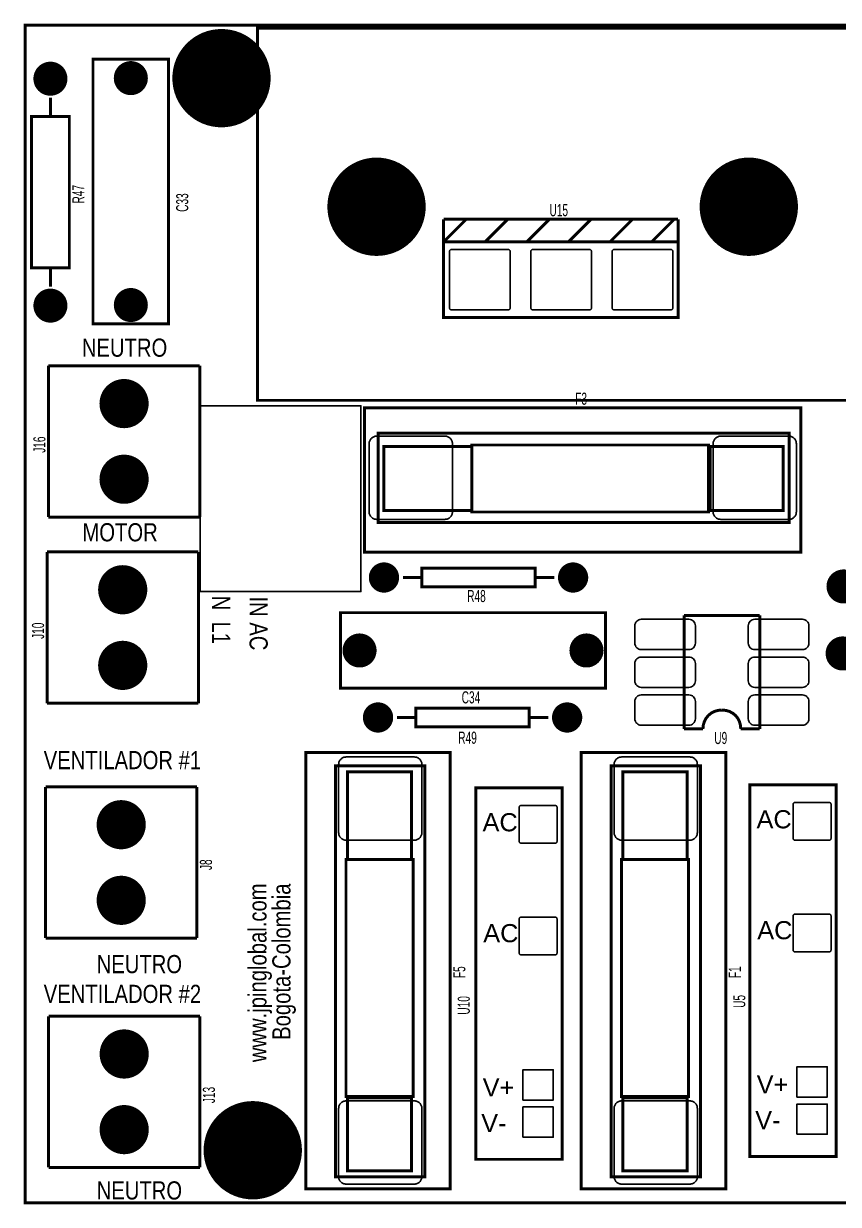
# Model space of a CAD drawing. Header units: inches. Extents: x -3.33 to 3.32, y -1.57 to 1.57.
# Drawn here: x -3.333 to -1.179, y -1.569 to 1.554 of the extents above; entities that cross this region are included whole.
import ezdxf

# ---------------------------------------------------------------- set-up
doc = ezdxf.new("R2010")
doc.units = ezdxf.units.IN
doc.layers.get('0').update_dxf_attribs({"linetype": 'CONTINUOUS'})

# ---------------------------------------------------------------- blocks, each defined once
blk = doc.blocks.new('EPAD')
at = {"const_width": 0.5}
blk.add_lwpolyline([(-0.25, 0, 1), (0.25, 0, 1)], format="xyb", close=True, dxfattribs=at)

msp = doc.modelspace()

# ---------------------------------------------------------------- linework, layer by layer
at = {"const_width": 0.007874}
for points in [[(-3.329429, -1.564587), (3.31624, -1.564587), (3.31624, 1.549587), (-3.329429, 1.549587), (-3.329429, -1.564587)], [(-3.329429, -1.564587), (3.31624, -1.564587), (3.31624, 1.549587), (-3.329429, 1.549587), (-3.329429, -1.564587)], [(-3.329429, -1.564587), (3.31624, -1.564587), (3.31624, 1.549587), (-3.329429, 1.549587), (-3.329429, -1.564587)], [(-2.715256, 0.557461), (-1.101083, 0.557461), (-1.101083, 1.541713), (-2.715256, 1.541713), (-2.715256, 0.557461)], [(-2.715256, 0.557461), (-1.101083, 0.557461), (-1.101083, 1.541713), (-2.715256, 1.541713), (-2.715256, 0.557461)], [(-2.715256, 0.557461), (-1.101083, 0.557461), (-1.101083, 1.541713), (-2.715256, 1.541713), (-2.715256, 0.557461)], [(-3.149902, 0.759429), (-2.949902, 0.759429), (-2.949902, 1.459429), (-3.149902, 1.459429), (-3.149902, 0.759429)], [(-3.149902, 0.759429), (-2.949902, 0.759429), (-2.949902, 1.459429), (-3.149902, 1.459429), (-3.149902, 0.759429)], [(-3.149902, 0.759429), (-2.949902, 0.759429), (-2.949902, 1.459429), (-3.149902, 1.459429), (-3.149902, 0.759429)], [(-3.2625, 1.357854), (-3.2625, 1.307854)], [(-3.2625, 1.357854), (-3.2625, 1.307854)], [(-3.2625, 1.357854), (-3.2625, 1.307854)], [(-3.3125, 0.907854), (-3.2125, 0.907854), (-3.2125, 1.307854), (-3.3125, 1.307854), (-3.3125, 0.907854)], [(-3.3125, 0.907854), (-3.2125, 0.907854), (-3.2125, 1.307854), (-3.3125, 1.307854), (-3.3125, 0.907854)], [(-3.3125, 0.907854), (-3.2125, 0.907854), (-3.2125, 1.307854), (-3.3125, 1.307854), (-3.3125, 0.907854)], [(-2.223106, 1.036358), (-1.603106, 1.036358)], [(-2.223106, 0.976358), (-2.163106, 1.036358)], [(-2.223106, 0.976358), (-2.223106, 1.036358)], [(-2.223106, 1.036358), (-1.603106, 1.036358)], [(-2.223106, 0.976358), (-2.163106, 1.036358)], [(-2.223106, 0.976358), (-2.223106, 1.036358)], [(-2.223106, 1.036358), (-1.603106, 1.036358)], [(-2.223106, 0.976358), (-2.163106, 1.036358)], [(-2.223106, 0.976358), (-2.223106, 1.036358)], [(-2.113106, 0.976358), (-2.053106, 1.036358)], [(-2.113106, 0.976358), (-2.053106, 1.036358)], [(-2.113106, 0.976358), (-2.053106, 1.036358)], [(-2.003106, 0.976358), (-1.943106, 1.036358)], [(-2.003106, 0.976358), (-1.943106, 1.036358)], [(-2.003106, 0.976358), (-1.943106, 1.036358)], [(-1.893106, 0.976358), (-1.833106, 1.036358)], [(-1.893106, 0.976358), (-1.833106, 1.036358)], [(-1.893106, 0.976358), (-1.833106, 1.036358)], [(-1.783106, 0.976358), (-1.723106, 1.036358)], [(-1.783106, 0.976358), (-1.723106, 1.036358)], [(-1.783106, 0.976358), (-1.723106, 1.036358)], [(-1.673106, 0.976358), (-1.613106, 1.036358)], [(-1.673106, 0.976358), (-1.613106, 1.036358)], [(-1.673106, 0.976358), (-1.613106, 1.036358)], [(-1.673106, 0.976358), (-1.613106, 1.036358)], [(-1.673106, 0.976358), (-1.613106, 1.036358)], [(-1.673106, 0.976358), (-1.613106, 1.036358)], [(-1.603106, 0.976358), (-1.603106, 1.036358)], [(-1.603106, 0.976358), (-1.603106, 1.036358)], [(-1.603106, 0.976358), (-1.603106, 1.036358)], [(-2.223106, 0.976358), (-1.603106, 0.976358), (-1.603106, 0.776358), (-2.223106, 0.776358), (-2.223106, 0.976358)], [(-2.223106, 0.976358), (-1.603106, 0.976358), (-1.603106, 0.776358), (-2.223106, 0.776358), (-2.223106, 0.976358)], [(-2.223106, 0.976358), (-1.603106, 0.976358), (-1.603106, 0.776358), (-2.223106, 0.776358), (-2.223106, 0.976358)], [(-3.2625, 0.907854), (-3.2625, 0.857854)], [(-3.2625, 0.907854), (-3.2625, 0.857854)], [(-3.2625, 0.907854), (-3.2625, 0.857854)], [(-3.267776, 0.648799), (-2.867776, 0.648799)], [(-3.267776, 0.248799), (-3.267776, 0.648799)], [(-3.267776, 0.648799), (-2.867776, 0.648799)], [(-3.267776, 0.248799), (-3.267776, 0.648799)], [(-3.267776, 0.648799), (-2.867776, 0.648799)], [(-3.267776, 0.248799), (-3.267776, 0.648799)], [(-2.867776, 0.248799), (-2.867776, 0.648799)], [(-2.867776, 0.248799), (-2.867776, 0.648799)], [(-2.867776, 0.248799), (-2.867776, 0.648799)], [(-2.431791, 0.155886), (-1.278248, 0.155886), (-1.278248, 0.537776), (-2.431791, 0.537776), (-2.431791, 0.155886)], [(-2.431791, 0.155886), (-1.278248, 0.155886), (-1.278248, 0.537776), (-2.431791, 0.537776), (-2.431791, 0.155886)], [(-2.431791, 0.155886), (-1.278248, 0.155886), (-1.278248, 0.537776), (-2.431791, 0.537776), (-2.431791, 0.155886)], [(-2.396358, 0.234626), (-1.309744, 0.234626), (-1.309744, 0.470846), (-2.396358, 0.470846), (-2.396358, 0.234626)], [(-2.396358, 0.234626), (-1.309744, 0.234626), (-1.309744, 0.470846), (-2.396358, 0.470846), (-2.396358, 0.234626)], [(-2.396358, 0.234626), (-1.309744, 0.234626), (-1.309744, 0.470846), (-2.396358, 0.470846), (-2.396358, 0.234626)], [(-2.38061, 0.266122), (-2.148327, 0.266122), (-2.148327, 0.435413), (-2.38061, 0.435413), (-2.38061, 0.266122)], [(-2.38061, 0.266122), (-2.148327, 0.266122), (-2.148327, 0.435413), (-2.38061, 0.435413), (-2.38061, 0.266122)], [(-2.38061, 0.266122), (-2.148327, 0.266122), (-2.148327, 0.435413), (-2.38061, 0.435413), (-2.38061, 0.266122)], [(-2.148327, 0.262185), (-1.522343, 0.262185), (-1.522343, 0.43935), (-2.148327, 0.43935), (-2.148327, 0.262185)], [(-2.148327, 0.262185), (-1.522343, 0.262185), (-1.522343, 0.43935), (-2.148327, 0.43935), (-2.148327, 0.262185)], [(-2.148327, 0.262185), (-1.522343, 0.262185), (-1.522343, 0.43935), (-2.148327, 0.43935), (-2.148327, 0.262185)], [(-1.518406, 0.266122), (-1.325492, 0.266122), (-1.325492, 0.435413), (-1.518406, 0.435413), (-1.518406, 0.266122)], [(-1.518406, 0.266122), (-1.325492, 0.266122), (-1.325492, 0.435413), (-1.518406, 0.435413), (-1.518406, 0.266122)], [(-1.518406, 0.266122), (-1.325492, 0.266122), (-1.325492, 0.435413), (-1.518406, 0.435413), (-1.518406, 0.266122)], [(-3.267776, 0.248799), (-2.867776, 0.248799)], [(-3.267776, 0.248799), (-2.867776, 0.248799)], [(-3.267776, 0.248799), (-2.867776, 0.248799)], [(-3.271398, 0.156673), (-2.871398, 0.156673)], [(-3.271398, -0.243327), (-3.271398, 0.156673)], [(-3.271398, 0.156673), (-2.871398, 0.156673)], [(-3.271398, -0.243327), (-3.271398, 0.156673)], [(-3.271398, 0.156673), (-2.871398, 0.156673)], [(-3.271398, -0.243327), (-3.271398, 0.156673)], [(-2.871398, -0.243327), (-2.871398, 0.156673)], [(-2.871398, -0.243327), (-2.871398, 0.156673)], [(-2.871398, -0.243327), (-2.871398, 0.156673)], [(-2.28061, 0.063957), (-1.98061, 0.063957), (-1.98061, 0.113957), (-2.28061, 0.113957), (-2.28061, 0.063957)], [(-2.28061, 0.063957), (-1.98061, 0.063957), (-1.98061, 0.113957), (-2.28061, 0.113957), (-2.28061, 0.063957)], [(-2.28061, 0.063957), (-1.98061, 0.063957), (-1.98061, 0.113957), (-2.28061, 0.113957), (-2.28061, 0.063957)], [(-2.28061, 0.088957), (-2.33061, 0.088957)], [(-2.28061, 0.088957), (-2.33061, 0.088957)], [(-2.28061, 0.088957), (-2.33061, 0.088957)], [(-1.93061, 0.088957), (-1.98061, 0.088957)], [(-1.93061, 0.088957), (-1.98061, 0.088957)], [(-1.93061, 0.088957), (-1.98061, 0.088957)], [(-2.495177, -0.203957), (-1.795177, -0.203957), (-1.795177, -0.003957), (-2.495177, -0.003957), (-2.495177, -0.203957)], [(-2.495177, -0.203957), (-1.795177, -0.203957), (-1.795177, -0.003957), (-2.495177, -0.003957), (-2.495177, -0.203957)], [(-2.495177, -0.203957), (-1.795177, -0.203957), (-1.795177, -0.003957), (-2.495177, -0.003957), (-2.495177, -0.203957)], [(-1.387303, -0.011437), (-1.587303, -0.011437)], [(-1.587303, -0.311437), (-1.587303, -0.011437)], [(-1.387303, -0.011437), (-1.587303, -0.011437)], [(-1.587303, -0.311437), (-1.587303, -0.011437)], [(-1.387303, -0.011437), (-1.587303, -0.011437)], [(-1.587303, -0.311437), (-1.587303, -0.011437)], [(-1.387303, -0.311437), (-1.387303, -0.011437)], [(-1.387303, -0.311437), (-1.387303, -0.011437)], [(-1.387303, -0.311437), (-1.387303, -0.011437)], [(-3.271398, -0.243327), (-2.871398, -0.243327)], [(-3.271398, -0.243327), (-2.871398, -0.243327)], [(-3.271398, -0.243327), (-2.871398, -0.243327)], [(-2.346358, -0.281122), (-2.296358, -0.281122)], [(-2.346358, -0.281122), (-2.296358, -0.281122)], [(-2.346358, -0.281122), (-2.296358, -0.281122)], [(-2.296358, -0.306122), (-1.996358, -0.306122), (-1.996358, -0.256122), (-2.296358, -0.256122), (-2.296358, -0.306122)], [(-2.296358, -0.306122), (-1.996358, -0.306122), (-1.996358, -0.256122), (-2.296358, -0.256122), (-2.296358, -0.306122)], [(-2.296358, -0.306122), (-1.996358, -0.306122), (-1.996358, -0.256122), (-2.296358, -0.256122), (-2.296358, -0.306122)], [(-1.996358, -0.281122), (-1.946358, -0.281122)], [(-1.996358, -0.281122), (-1.946358, -0.281122)], [(-1.996358, -0.281122), (-1.946358, -0.281122)], [(-1.487303, -0.261437), (-1.497491, -0.262396), (-1.506928, -0.265171), (-1.515428, -0.269611), (-1.522803, -0.275562), (-1.528866, -0.282872), (-1.533428, -0.29139), (-1.536303, -0.300962), (-1.537303, -0.311437)], [(-1.487303, -0.261437), (-1.497491, -0.262396), (-1.506928, -0.265171), (-1.515428, -0.269611), (-1.522803, -0.275562), (-1.528866, -0.282872), (-1.533428, -0.29139), (-1.536303, -0.300962), (-1.537303, -0.311437)], [(-1.487303, -0.261437), (-1.497491, -0.262396), (-1.506928, -0.265171), (-1.515428, -0.269611), (-1.522803, -0.275562), (-1.528866, -0.282872), (-1.533428, -0.29139), (-1.536303, -0.300962), (-1.537303, -0.311437)], [(-1.487303, -0.261437), (-1.476828, -0.262396), (-1.467256, -0.265171), (-1.458739, -0.269611), (-1.451428, -0.275562), (-1.445477, -0.282872), (-1.441037, -0.29139), (-1.438262, -0.300962), (-1.437303, -0.311437)], [(-1.487303, -0.261437), (-1.476828, -0.262396), (-1.467256, -0.265171), (-1.458739, -0.269611), (-1.451428, -0.275562), (-1.445477, -0.282872), (-1.441037, -0.29139), (-1.438262, -0.300962), (-1.437303, -0.311437)], [(-1.487303, -0.261437), (-1.476828, -0.262396), (-1.467256, -0.265171), (-1.458739, -0.269611), (-1.451428, -0.275562), (-1.445477, -0.282872), (-1.441037, -0.29139), (-1.438262, -0.300962), (-1.437303, -0.311437)], [(-1.537303, -0.311437), (-1.587303, -0.311437)], [(-1.537303, -0.311437), (-1.587303, -0.311437)], [(-1.537303, -0.311437), (-1.587303, -0.311437)], [(-1.387303, -0.311437), (-1.437303, -0.311437)], [(-1.387303, -0.311437), (-1.437303, -0.311437)], [(-1.387303, -0.311437), (-1.437303, -0.311437)], [(-2.587303, -1.527043), (-2.205413, -1.527043), (-2.205413, -0.3735), (-2.587303, -0.3735), (-2.587303, -1.527043)], [(-2.587303, -1.527043), (-2.205413, -1.527043), (-2.205413, -0.3735), (-2.587303, -0.3735), (-2.587303, -1.527043)], [(-2.587303, -1.527043), (-2.205413, -1.527043), (-2.205413, -0.3735), (-2.587303, -0.3735), (-2.587303, -1.527043)], [(-1.858957, -1.527043), (-1.477067, -1.527043), (-1.477067, -0.3735), (-1.858957, -0.3735), (-1.858957, -1.527043)], [(-1.858957, -1.527043), (-1.477067, -1.527043), (-1.477067, -0.3735), (-1.858957, -0.3735), (-1.858957, -1.527043)], [(-1.858957, -1.527043), (-1.477067, -1.527043), (-1.477067, -0.3735), (-1.858957, -0.3735), (-1.858957, -1.527043)], [(-2.508563, -1.495547), (-2.272343, -1.495547), (-2.272343, -0.408933), (-2.508563, -0.408933), (-2.508563, -1.495547)], [(-2.508563, -1.495547), (-2.272343, -1.495547), (-2.272343, -0.408933), (-2.508563, -0.408933), (-2.508563, -1.495547)], [(-2.508563, -1.495547), (-2.272343, -1.495547), (-2.272343, -0.408933), (-2.508563, -0.408933), (-2.508563, -1.495547)], [(-1.780217, -1.495547), (-1.543996, -1.495547), (-1.543996, -0.408933), (-1.780217, -0.408933), (-1.780217, -1.495547)], [(-1.780217, -1.495547), (-1.543996, -1.495547), (-1.543996, -0.408933), (-1.780217, -0.408933), (-1.780217, -1.495547)], [(-1.780217, -1.495547), (-1.543996, -1.495547), (-1.543996, -0.408933), (-1.780217, -0.408933), (-1.780217, -1.495547)], [(-2.477067, -0.656965), (-2.307776, -0.656965), (-2.307776, -0.424681), (-2.477067, -0.424681), (-2.477067, -0.656965)], [(-2.477067, -0.656965), (-2.307776, -0.656965), (-2.307776, -0.424681), (-2.477067, -0.424681), (-2.477067, -0.656965)], [(-2.477067, -0.656965), (-2.307776, -0.656965), (-2.307776, -0.424681), (-2.477067, -0.424681), (-2.477067, -0.656965)], [(-1.74872, -0.656965), (-1.579429, -0.656965), (-1.579429, -0.424681), (-1.74872, -0.424681), (-1.74872, -0.656965)], [(-1.74872, -0.656965), (-1.579429, -0.656965), (-1.579429, -0.424681), (-1.74872, -0.424681), (-1.74872, -0.656965)], [(-1.74872, -0.656965), (-1.579429, -0.656965), (-1.579429, -0.424681), (-1.74872, -0.424681), (-1.74872, -0.656965)], [(-2.875335, -0.464587), (-3.275335, -0.464587)], [(-3.275335, -0.464587), (-3.275335, -0.864587)], [(-2.875335, -0.464587), (-3.275335, -0.464587)], [(-3.275335, -0.464587), (-3.275335, -0.864587)], [(-2.875335, -0.464587), (-3.275335, -0.464587)], [(-3.275335, -0.464587), (-3.275335, -0.864587)], [(-2.875335, -0.464587), (-2.875335, -0.864587)], [(-2.875335, -0.464587), (-2.875335, -0.864587)], [(-2.875335, -0.464587), (-2.875335, -0.864587)], [(-2.13787, -1.449429), (-1.909524, -1.449429), (-1.909524, -0.466862), (-2.13787, -0.466862), (-2.13787, -1.449429)], [(-2.13787, -1.449429), (-1.909524, -1.449429), (-1.909524, -0.466862), (-2.13787, -0.466862), (-2.13787, -1.449429)], [(-2.13787, -1.449429), (-1.909524, -1.449429), (-1.909524, -0.466862), (-2.13787, -0.466862), (-2.13787, -1.449429)], [(-1.413461, -1.441555), (-1.185114, -1.441555), (-1.185114, -0.458988), (-1.413461, -0.458988), (-1.413461, -1.441555)], [(-1.413461, -1.441555), (-1.185114, -1.441555), (-1.185114, -0.458988), (-1.413461, -0.458988), (-1.413461, -1.441555)], [(-1.413461, -1.441555), (-1.185114, -1.441555), (-1.185114, -0.458988), (-1.413461, -0.458988), (-1.413461, -1.441555)], [(-2.481004, -1.282949), (-2.303839, -1.282949), (-2.303839, -0.656965), (-2.481004, -0.656965), (-2.481004, -1.282949)], [(-2.481004, -1.282949), (-2.303839, -1.282949), (-2.303839, -0.656965), (-2.481004, -0.656965), (-2.481004, -1.282949)], [(-2.481004, -1.282949), (-2.303839, -1.282949), (-2.303839, -0.656965), (-2.481004, -0.656965), (-2.481004, -1.282949)], [(-1.752657, -1.282949), (-1.575492, -1.282949), (-1.575492, -0.656965), (-1.752657, -0.656965), (-1.752657, -1.282949)], [(-1.752657, -1.282949), (-1.575492, -1.282949), (-1.575492, -0.656965), (-1.752657, -0.656965), (-1.752657, -1.282949)], [(-1.752657, -1.282949), (-1.575492, -1.282949), (-1.575492, -0.656965), (-1.752657, -0.656965), (-1.752657, -1.282949)], [(-2.875335, -0.864587), (-3.275335, -0.864587)], [(-2.875335, -0.864587), (-3.275335, -0.864587)], [(-2.875335, -0.864587), (-3.275335, -0.864587)], [(-2.867461, -1.070886), (-3.267461, -1.070886)], [(-3.267461, -1.070886), (-3.267461, -1.470886)], [(-2.867461, -1.070886), (-3.267461, -1.070886)], [(-3.267461, -1.070886), (-3.267461, -1.470886)], [(-2.867461, -1.070886), (-3.267461, -1.070886)], [(-3.267461, -1.070886), (-3.267461, -1.470886)], [(-2.867461, -1.070886), (-2.867461, -1.470886)], [(-2.867461, -1.070886), (-2.867461, -1.470886)], [(-2.867461, -1.070886), (-2.867461, -1.470886)], [(-2.477067, -1.479799), (-2.307776, -1.479799), (-2.307776, -1.286886), (-2.477067, -1.286886), (-2.477067, -1.479799)], [(-2.477067, -1.479799), (-2.307776, -1.479799), (-2.307776, -1.286886), (-2.477067, -1.286886), (-2.477067, -1.479799)], [(-2.477067, -1.479799), (-2.307776, -1.479799), (-2.307776, -1.286886), (-2.477067, -1.286886), (-2.477067, -1.479799)], [(-1.74872, -1.479799), (-1.579429, -1.479799), (-1.579429, -1.286886), (-1.74872, -1.286886), (-1.74872, -1.479799)], [(-1.74872, -1.479799), (-1.579429, -1.479799), (-1.579429, -1.286886), (-1.74872, -1.286886), (-1.74872, -1.479799)], [(-1.74872, -1.479799), (-1.579429, -1.479799), (-1.579429, -1.286886), (-1.74872, -1.286886), (-1.74872, -1.479799)], [(-2.867461, -1.470886), (-3.267461, -1.470886)], [(-2.867461, -1.470886), (-3.267461, -1.470886)], [(-2.867461, -1.470886), (-3.267461, -1.470886)]]:
    msp.add_lwpolyline(points, dxfattribs=at)
for points in [[(-2.202106, 0.956358), (-2.052106, 0.956358), (-2.051084, 0.956259), (-2.050139, 0.955972), (-2.049288, 0.955518), (-2.048552, 0.954913), (-2.047947, 0.954176), (-2.047492, 0.953326), (-2.047206, 0.952381), (-2.047106, 0.951358), (-2.047106, 0.801358), (-2.047206, 0.800336), (-2.047492, 0.799391), (-2.047947, 0.798541), (-2.048552, 0.797804), (-2.049288, 0.797199), (-2.050139, 0.796744), (-2.051084, 0.796458), (-2.052106, 0.796358), (-2.202106, 0.796358), (-2.203129, 0.796458), (-2.204074, 0.796744), (-2.204924, 0.797199), (-2.205661, 0.797804), (-2.206266, 0.798541), (-2.20672, 0.799391), (-2.207007, 0.800336), (-2.207106, 0.801358), (-2.207106, 0.951358), (-2.207007, 0.952381), (-2.20672, 0.953326), (-2.206266, 0.954176), (-2.205661, 0.954913), (-2.204924, 0.955518), (-2.204074, 0.955972), (-2.203129, 0.956259), (-2.202106, 0.956358)], [(-1.987106, 0.956358), (-1.837106, 0.956358), (-1.836084, 0.956259), (-1.835139, 0.955972), (-1.834288, 0.955518), (-1.833552, 0.954913), (-1.832947, 0.954176), (-1.832492, 0.953326), (-1.832206, 0.952381), (-1.832106, 0.951358), (-1.832106, 0.801358), (-1.832206, 0.800336), (-1.832492, 0.799391), (-1.832947, 0.798541), (-1.833552, 0.797804), (-1.834288, 0.797199), (-1.835139, 0.796744), (-1.836084, 0.796458), (-1.837106, 0.796358), (-1.987106, 0.796358), (-1.988129, 0.796458), (-1.989074, 0.796744), (-1.989924, 0.797199), (-1.990661, 0.797804), (-1.991266, 0.798541), (-1.99172, 0.799391), (-1.992007, 0.800336), (-1.992106, 0.801358), (-1.992106, 0.951358), (-1.992007, 0.952381), (-1.99172, 0.953326), (-1.991266, 0.954176), (-1.990661, 0.954913), (-1.989924, 0.955518), (-1.989074, 0.955972), (-1.988129, 0.956259), (-1.987106, 0.956358)], [(-1.772106, 0.956358), (-1.622106, 0.956358), (-1.621084, 0.956259), (-1.620139, 0.955972), (-1.619288, 0.955518), (-1.618552, 0.954913), (-1.617947, 0.954176), (-1.617492, 0.953326), (-1.617206, 0.952381), (-1.617106, 0.951358), (-1.617106, 0.801358), (-1.617206, 0.800336), (-1.617492, 0.799391), (-1.617947, 0.798541), (-1.618552, 0.797804), (-1.619288, 0.797199), (-1.620139, 0.796744), (-1.621084, 0.796458), (-1.622106, 0.796358), (-1.772106, 0.796358), (-1.773129, 0.796458), (-1.774074, 0.796744), (-1.774924, 0.797199), (-1.775661, 0.797804), (-1.776266, 0.798541), (-1.77672, 0.799391), (-1.777007, 0.800336), (-1.777106, 0.801358), (-1.777106, 0.951358), (-1.777007, 0.952381), (-1.77672, 0.953326), (-1.776266, 0.954176), (-1.775661, 0.954913), (-1.774924, 0.955518), (-1.774074, 0.955972), (-1.773129, 0.956259), (-1.772106, 0.956358)], [(-2.399744, 0.462736), (-2.219744, 0.462736), (-2.217665, 0.462635), (-2.215655, 0.462338), (-2.213721, 0.461855), (-2.211873, 0.461193), (-2.21012, 0.460363), (-2.208472, 0.459374), (-2.206937, 0.458235), (-2.205525, 0.456955), (-2.204245, 0.455543), (-2.203106, 0.454008), (-2.202117, 0.45236), (-2.201287, 0.450607), (-2.200626, 0.448759), (-2.200142, 0.446826), (-2.199845, 0.444815), (-2.199744, 0.442736), (-2.199744, 0.262736), (-2.199845, 0.260657), (-2.200142, 0.258647), (-2.200626, 0.256713), (-2.201287, 0.254865), (-2.202117, 0.253113), (-2.203106, 0.251464), (-2.204245, 0.24993), (-2.205525, 0.248517), (-2.206937, 0.247237), (-2.208472, 0.246098), (-2.21012, 0.245109), (-2.211873, 0.244279), (-2.213721, 0.243618), (-2.215655, 0.243134), (-2.217665, 0.242837), (-2.219744, 0.242736), (-2.399744, 0.242736), (-2.401823, 0.242837), (-2.403833, 0.243134), (-2.405767, 0.243618), (-2.407615, 0.244279), (-2.409368, 0.245109), (-2.411016, 0.246098), (-2.412551, 0.247237), (-2.413963, 0.248517), (-2.415243, 0.24993), (-2.416382, 0.251464), (-2.417371, 0.253113), (-2.418201, 0.254865), (-2.418863, 0.256713), (-2.419346, 0.258647), (-2.419643, 0.260657), (-2.419744, 0.262736), (-2.419744, 0.442736), (-2.419643, 0.444815), (-2.419346, 0.446826), (-2.418863, 0.448759), (-2.418201, 0.450607), (-2.417371, 0.45236), (-2.416382, 0.454008), (-2.415243, 0.455543), (-2.413963, 0.456955), (-2.412551, 0.458235), (-2.411016, 0.459374), (-2.409368, 0.460363), (-2.407615, 0.461193), (-2.405767, 0.461855), (-2.403833, 0.462338), (-2.401823, 0.462635), (-2.399744, 0.462736)], [(-1.490295, 0.462736), (-1.310295, 0.462736), (-1.308217, 0.462635), (-1.306206, 0.462338), (-1.304272, 0.461855), (-1.302424, 0.461193), (-1.300672, 0.460363), (-1.299023, 0.459374), (-1.297489, 0.458235), (-1.296076, 0.456955), (-1.294796, 0.455543), (-1.293657, 0.454008), (-1.292668, 0.45236), (-1.291838, 0.450607), (-1.291177, 0.448759), (-1.290693, 0.446826), (-1.290396, 0.444815), (-1.290295, 0.442736), (-1.290295, 0.262736), (-1.290396, 0.260657), (-1.290693, 0.258647), (-1.291177, 0.256713), (-1.291838, 0.254865), (-1.292668, 0.253113), (-1.293657, 0.251464), (-1.294796, 0.24993), (-1.296076, 0.248517), (-1.297489, 0.247237), (-1.299023, 0.246098), (-1.300672, 0.245109), (-1.302424, 0.244279), (-1.304272, 0.243618), (-1.306206, 0.243134), (-1.308217, 0.242837), (-1.310295, 0.242736), (-1.490295, 0.242736), (-1.492374, 0.242837), (-1.494385, 0.243134), (-1.496319, 0.243618), (-1.498167, 0.244279), (-1.499919, 0.245109), (-1.501567, 0.246098), (-1.503102, 0.247237), (-1.504514, 0.248517), (-1.505794, 0.24993), (-1.506933, 0.251464), (-1.507922, 0.253113), (-1.508752, 0.254865), (-1.509414, 0.256713), (-1.509897, 0.258647), (-1.510194, 0.260657), (-1.510295, 0.262736), (-1.510295, 0.442736), (-1.510194, 0.444815), (-1.509897, 0.446826), (-1.509414, 0.448759), (-1.508752, 0.450607), (-1.507922, 0.45236), (-1.506933, 0.454008), (-1.505794, 0.455543), (-1.504514, 0.456955), (-1.503102, 0.458235), (-1.501567, 0.459374), (-1.499919, 0.460363), (-1.498167, 0.461193), (-1.496319, 0.461855), (-1.494385, 0.462338), (-1.492374, 0.462635), (-1.490295, 0.462736)], [(-1.717303, -0.084437), (-1.717303, -0.038437), (-1.716965, -0.034961), (-1.715992, -0.031747), (-1.714446, -0.028856), (-1.712389, -0.026351), (-1.709884, -0.024294), (-1.706993, -0.022748), (-1.703779, -0.021775), (-1.700303, -0.021437), (-1.574303, -0.021437), (-1.570827, -0.021775), (-1.567613, -0.022748), (-1.564722, -0.024294), (-1.562217, -0.026351), (-1.560161, -0.028856), (-1.558615, -0.031747), (-1.557641, -0.034961), (-1.557303, -0.038437), (-1.557303, -0.084437), (-1.557641, -0.087913), (-1.558615, -0.091127), (-1.560161, -0.094018), (-1.562217, -0.096523), (-1.564722, -0.09858), (-1.567613, -0.100126), (-1.570827, -0.101099), (-1.574303, -0.101437), (-1.700303, -0.101437), (-1.703779, -0.101099), (-1.706993, -0.100126), (-1.709884, -0.09858), (-1.712389, -0.096523), (-1.714446, -0.094018), (-1.715992, -0.091127), (-1.716965, -0.087913), (-1.717303, -0.084437)], [(-1.417303, -0.084437), (-1.417303, -0.038437), (-1.416965, -0.034961), (-1.415992, -0.031747), (-1.414446, -0.028856), (-1.412389, -0.026351), (-1.409884, -0.024294), (-1.406993, -0.022748), (-1.403779, -0.021775), (-1.400303, -0.021437), (-1.274303, -0.021437), (-1.270827, -0.021775), (-1.267613, -0.022748), (-1.264722, -0.024294), (-1.262217, -0.026351), (-1.260161, -0.028856), (-1.258615, -0.031747), (-1.257641, -0.034961), (-1.257303, -0.038437), (-1.257303, -0.084437), (-1.257641, -0.087913), (-1.258615, -0.091127), (-1.260161, -0.094018), (-1.262217, -0.096523), (-1.264722, -0.09858), (-1.267613, -0.100126), (-1.270827, -0.101099), (-1.274303, -0.101437), (-1.400303, -0.101437), (-1.403779, -0.101099), (-1.406993, -0.100126), (-1.409884, -0.09858), (-1.412389, -0.096523), (-1.414446, -0.094018), (-1.415992, -0.091127), (-1.416965, -0.087913), (-1.417303, -0.084437)], [(-1.717303, -0.184437), (-1.717303, -0.138437), (-1.716965, -0.134961), (-1.715992, -0.131747), (-1.714446, -0.128856), (-1.712389, -0.126351), (-1.709884, -0.124294), (-1.706993, -0.122748), (-1.703779, -0.121775), (-1.700303, -0.121437), (-1.574303, -0.121437), (-1.570827, -0.121775), (-1.567613, -0.122748), (-1.564722, -0.124294), (-1.562217, -0.126351), (-1.560161, -0.128856), (-1.558615, -0.131747), (-1.557641, -0.134961), (-1.557303, -0.138437), (-1.557303, -0.184437), (-1.557641, -0.187913), (-1.558615, -0.191127), (-1.560161, -0.194018), (-1.562217, -0.196523), (-1.564722, -0.19858), (-1.567613, -0.200126), (-1.570827, -0.201099), (-1.574303, -0.201437), (-1.700303, -0.201437), (-1.703779, -0.201099), (-1.706993, -0.200126), (-1.709884, -0.19858), (-1.712389, -0.196523), (-1.714446, -0.194018), (-1.715992, -0.191127), (-1.716965, -0.187913), (-1.717303, -0.184437)], [(-1.417303, -0.184437), (-1.417303, -0.138437), (-1.416965, -0.134961), (-1.415992, -0.131747), (-1.414446, -0.128856), (-1.412389, -0.126351), (-1.409884, -0.124294), (-1.406993, -0.122748), (-1.403779, -0.121775), (-1.400303, -0.121437), (-1.274303, -0.121437), (-1.270827, -0.121775), (-1.267613, -0.122748), (-1.264722, -0.124294), (-1.262217, -0.126351), (-1.260161, -0.128856), (-1.258615, -0.131747), (-1.257641, -0.134961), (-1.257303, -0.138437), (-1.257303, -0.184437), (-1.257641, -0.187913), (-1.258615, -0.191127), (-1.260161, -0.194018), (-1.262217, -0.196523), (-1.264722, -0.19858), (-1.267613, -0.200126), (-1.270827, -0.201099), (-1.274303, -0.201437), (-1.400303, -0.201437), (-1.403779, -0.201099), (-1.406993, -0.200126), (-1.409884, -0.19858), (-1.412389, -0.196523), (-1.414446, -0.194018), (-1.415992, -0.191127), (-1.416965, -0.187913), (-1.417303, -0.184437)], [(-1.717303, -0.284437), (-1.717303, -0.238437), (-1.716965, -0.234961), (-1.715992, -0.231747), (-1.714446, -0.228856), (-1.712389, -0.226351), (-1.709884, -0.224294), (-1.706993, -0.222748), (-1.703779, -0.221775), (-1.700303, -0.221437), (-1.574303, -0.221437), (-1.570827, -0.221775), (-1.567613, -0.222748), (-1.564722, -0.224294), (-1.562217, -0.226351), (-1.560161, -0.228856), (-1.558615, -0.231747), (-1.557641, -0.234961), (-1.557303, -0.238437), (-1.557303, -0.284437), (-1.557641, -0.287913), (-1.558615, -0.291127), (-1.560161, -0.294018), (-1.562217, -0.296523), (-1.564722, -0.29858), (-1.567613, -0.300126), (-1.570827, -0.301099), (-1.574303, -0.301437), (-1.700303, -0.301437), (-1.703779, -0.301099), (-1.706993, -0.300126), (-1.709884, -0.29858), (-1.712389, -0.296523), (-1.714446, -0.294018), (-1.715992, -0.291127), (-1.716965, -0.287913), (-1.717303, -0.284437)], [(-1.417303, -0.284437), (-1.417303, -0.238437), (-1.416965, -0.234961), (-1.415992, -0.231747), (-1.414446, -0.228856), (-1.412389, -0.226351), (-1.409884, -0.224294), (-1.406993, -0.222748), (-1.403779, -0.221775), (-1.400303, -0.221437), (-1.274303, -0.221437), (-1.270827, -0.221775), (-1.267613, -0.222748), (-1.264722, -0.224294), (-1.262217, -0.226351), (-1.260161, -0.228856), (-1.258615, -0.231747), (-1.257641, -0.234961), (-1.257303, -0.238437), (-1.257303, -0.284437), (-1.257641, -0.287913), (-1.258615, -0.291127), (-1.260161, -0.294018), (-1.262217, -0.296523), (-1.264722, -0.29858), (-1.267613, -0.300126), (-1.270827, -0.301099), (-1.274303, -0.301437), (-1.400303, -0.301437), (-1.403779, -0.301099), (-1.406993, -0.300126), (-1.409884, -0.29858), (-1.412389, -0.296523), (-1.414446, -0.294018), (-1.415992, -0.291127), (-1.416965, -0.287913), (-1.417303, -0.284437)], [(-2.280453, -0.405547), (-2.280453, -0.585547), (-2.280554, -0.587626), (-2.280851, -0.589637), (-2.281334, -0.59157), (-2.281996, -0.593419), (-2.282826, -0.595171), (-2.283815, -0.596819), (-2.284954, -0.598354), (-2.286234, -0.599766), (-2.287646, -0.601046), (-2.289181, -0.602185), (-2.290829, -0.603174), (-2.292581, -0.604004), (-2.29443, -0.604666), (-2.296363, -0.605149), (-2.298374, -0.605446), (-2.300453, -0.605547), (-2.480453, -0.605547), (-2.482531, -0.605446), (-2.484542, -0.605149), (-2.486476, -0.604666), (-2.488324, -0.604004), (-2.490076, -0.603174), (-2.491725, -0.602185), (-2.493259, -0.601046), (-2.494672, -0.599766), (-2.495952, -0.598354), (-2.497091, -0.596819), (-2.49808, -0.595171), (-2.49891, -0.593419), (-2.499571, -0.59157), (-2.500055, -0.589637), (-2.500352, -0.587626), (-2.500453, -0.585547), (-2.500453, -0.405547), (-2.500352, -0.403469), (-2.500055, -0.401458), (-2.499571, -0.399524), (-2.49891, -0.397676), (-2.49808, -0.395924), (-2.497091, -0.394275), (-2.495952, -0.392741), (-2.494672, -0.391328), (-2.493259, -0.390048), (-2.491725, -0.388909), (-2.490076, -0.38792), (-2.488324, -0.38709), (-2.486476, -0.386429), (-2.484542, -0.385945), (-2.482531, -0.385648), (-2.480453, -0.385547), (-2.300453, -0.385547), (-2.298374, -0.385648), (-2.296363, -0.385945), (-2.29443, -0.386429), (-2.292581, -0.38709), (-2.290829, -0.38792), (-2.289181, -0.388909), (-2.287646, -0.390048), (-2.286234, -0.391328), (-2.284954, -0.392741), (-2.283815, -0.394275), (-2.282826, -0.395924), (-2.281996, -0.397676), (-2.281334, -0.399524), (-2.280851, -0.401458), (-2.280554, -0.403469), (-2.280453, -0.405547)], [(-1.552106, -0.405547), (-1.552106, -0.585547), (-1.552207, -0.587626), (-1.552504, -0.589637), (-1.552988, -0.59157), (-1.553649, -0.593419), (-1.554479, -0.595171), (-1.555468, -0.596819), (-1.556607, -0.598354), (-1.557887, -0.599766), (-1.5593, -0.601046), (-1.560834, -0.602185), (-1.562483, -0.603174), (-1.564235, -0.604004), (-1.566083, -0.604666), (-1.568017, -0.605149), (-1.570028, -0.605446), (-1.572106, -0.605547), (-1.752106, -0.605547), (-1.754185, -0.605446), (-1.756196, -0.605149), (-1.75813, -0.604666), (-1.759978, -0.604004), (-1.76173, -0.603174), (-1.763378, -0.602185), (-1.764913, -0.601046), (-1.766325, -0.599766), (-1.767605, -0.598354), (-1.768744, -0.596819), (-1.769733, -0.595171), (-1.770563, -0.593419), (-1.771225, -0.59157), (-1.771708, -0.589637), (-1.772005, -0.587626), (-1.772106, -0.585547), (-1.772106, -0.405547), (-1.772005, -0.403469), (-1.771708, -0.401458), (-1.771225, -0.399524), (-1.770563, -0.397676), (-1.769733, -0.395924), (-1.768744, -0.394275), (-1.767605, -0.392741), (-1.766325, -0.391328), (-1.764913, -0.390048), (-1.763378, -0.388909), (-1.76173, -0.38792), (-1.759978, -0.38709), (-1.75813, -0.386429), (-1.756196, -0.385945), (-1.754185, -0.385648), (-1.752106, -0.385547), (-1.572106, -0.385547), (-1.570028, -0.385648), (-1.568017, -0.385945), (-1.566083, -0.386429), (-1.564235, -0.38709), (-1.562483, -0.38792), (-1.560834, -0.388909), (-1.5593, -0.390048), (-1.557887, -0.391328), (-1.556607, -0.392741), (-1.555468, -0.394275), (-1.554479, -0.395924), (-1.553649, -0.397676), (-1.552988, -0.399524), (-1.552504, -0.401458), (-1.552207, -0.403469), (-1.552106, -0.405547)], [(-2.02313, -0.608602), (-2.02313, -0.518602), (-2.02303, -0.51758), (-2.022744, -0.516635), (-2.022289, -0.515784), (-2.021685, -0.515048), (-2.020948, -0.514443), (-2.020098, -0.513988), (-2.019152, -0.513702), (-2.01813, -0.513602), (-1.92813, -0.513602), (-1.927107, -0.513702), (-1.926162, -0.513988), (-1.925312, -0.514443), (-1.924575, -0.515048), (-1.92397, -0.515784), (-1.923516, -0.516635), (-1.92323, -0.51758), (-1.92313, -0.518602), (-1.92313, -0.608602), (-1.92323, -0.609625), (-1.923516, -0.61057), (-1.92397, -0.61142), (-1.924575, -0.612157), (-1.925312, -0.612762), (-1.926162, -0.613217), (-1.927107, -0.613503), (-1.92813, -0.613602), (-2.01813, -0.613602), (-2.019152, -0.613503), (-2.020098, -0.613217), (-2.020948, -0.612762), (-2.021685, -0.612157), (-2.022289, -0.61142), (-2.022744, -0.61057), (-2.02303, -0.609625), (-2.02313, -0.608602)], [(-1.29872, -0.600728), (-1.29872, -0.510728), (-1.298621, -0.509706), (-1.298335, -0.508761), (-1.29788, -0.50791), (-1.297275, -0.507174), (-1.296538, -0.506569), (-1.295688, -0.506114), (-1.294743, -0.505828), (-1.29372, -0.505728), (-1.20372, -0.505728), (-1.202698, -0.505828), (-1.201753, -0.506114), (-1.200903, -0.506569), (-1.200166, -0.507174), (-1.199561, -0.50791), (-1.199106, -0.508761), (-1.19882, -0.509706), (-1.19872, -0.510728), (-1.19872, -0.600728), (-1.19882, -0.601751), (-1.199106, -0.602696), (-1.199561, -0.603546), (-1.200166, -0.604283), (-1.200903, -0.604888), (-1.201753, -0.605343), (-1.202698, -0.605629), (-1.20372, -0.605728), (-1.29372, -0.605728), (-1.294743, -0.605629), (-1.295688, -0.605343), (-1.296538, -0.604888), (-1.297275, -0.604283), (-1.29788, -0.603546), (-1.298335, -0.602696), (-1.298621, -0.601751), (-1.29872, -0.600728)], [(-2.02313, -0.903878), (-2.02313, -0.813878), (-2.02303, -0.812856), (-2.022744, -0.81191), (-2.022289, -0.81106), (-2.021685, -0.810323), (-2.020948, -0.809719), (-2.020098, -0.809264), (-2.019152, -0.808978), (-2.01813, -0.808878), (-1.92813, -0.808878), (-1.927107, -0.808978), (-1.926162, -0.809264), (-1.925312, -0.809719), (-1.924575, -0.810323), (-1.92397, -0.81106), (-1.923516, -0.81191), (-1.92323, -0.812856), (-1.92313, -0.813878), (-1.92313, -0.903878), (-1.92323, -0.9049), (-1.923516, -0.905846), (-1.92397, -0.906696), (-1.924575, -0.907433), (-1.925312, -0.908037), (-1.926162, -0.908492), (-1.927107, -0.908778), (-1.92813, -0.908878), (-2.01813, -0.908878), (-2.019152, -0.908778), (-2.020098, -0.908492), (-2.020948, -0.908037), (-2.021685, -0.907433), (-2.022289, -0.906696), (-2.022744, -0.905846), (-2.02303, -0.9049), (-2.02313, -0.903878)], [(-1.29872, -0.896004), (-1.29872, -0.806004), (-1.298621, -0.804981), (-1.298335, -0.804036), (-1.29788, -0.803186), (-1.297275, -0.802449), (-1.296538, -0.801844), (-1.295688, -0.80139), (-1.294743, -0.801104), (-1.29372, -0.801004), (-1.20372, -0.801004), (-1.202698, -0.801104), (-1.201753, -0.80139), (-1.200903, -0.801844), (-1.200166, -0.802449), (-1.199561, -0.803186), (-1.199106, -0.804036), (-1.19882, -0.804981), (-1.19872, -0.806004), (-1.19872, -0.896004), (-1.19882, -0.897026), (-1.199106, -0.897972), (-1.199561, -0.898822), (-1.200166, -0.899559), (-1.200903, -0.900163), (-1.201753, -0.900618), (-1.202698, -0.900904), (-1.20372, -0.901004), (-1.29372, -0.901004), (-1.294743, -0.900904), (-1.295688, -0.900618), (-1.296538, -0.900163), (-1.297275, -0.899559), (-1.29788, -0.898822), (-1.298335, -0.897972), (-1.298621, -0.897026), (-1.29872, -0.896004)], [(-2.01313, -1.292579), (-2.01313, -1.212579), (-1.93313, -1.212579), (-1.93313, -1.292579), (-2.01313, -1.292579)], [(-1.28872, -1.284705), (-1.28872, -1.204705), (-1.20872, -1.204705), (-1.20872, -1.284705), (-1.28872, -1.284705)], [(-2.280453, -1.314996), (-2.280453, -1.494996), (-2.280554, -1.497075), (-2.280851, -1.499085), (-2.281334, -1.501019), (-2.281996, -1.502867), (-2.282826, -1.50462), (-2.283815, -1.506268), (-2.284954, -1.507803), (-2.286234, -1.509215), (-2.287646, -1.510495), (-2.289181, -1.511634), (-2.290829, -1.512623), (-2.292581, -1.513453), (-2.29443, -1.514115), (-2.296363, -1.514598), (-2.298374, -1.514895), (-2.300453, -1.514996), (-2.480453, -1.514996), (-2.482531, -1.514895), (-2.484542, -1.514598), (-2.486476, -1.514115), (-2.488324, -1.513453), (-2.490076, -1.512623), (-2.491725, -1.511634), (-2.493259, -1.510495), (-2.494672, -1.509215), (-2.495952, -1.507803), (-2.497091, -1.506268), (-2.49808, -1.50462), (-2.49891, -1.502867), (-2.499571, -1.501019), (-2.500055, -1.499085), (-2.500352, -1.497075), (-2.500453, -1.494996), (-2.500453, -1.314996), (-2.500352, -1.312917), (-2.500055, -1.310907), (-2.499571, -1.308973), (-2.49891, -1.307125), (-2.49808, -1.305372), (-2.497091, -1.303724), (-2.495952, -1.302189), (-2.494672, -1.300777), (-2.493259, -1.299497), (-2.491725, -1.298358), (-2.490076, -1.297369), (-2.488324, -1.296539), (-2.486476, -1.295878), (-2.484542, -1.295394), (-2.482531, -1.295097), (-2.480453, -1.294996), (-2.300453, -1.294996), (-2.298374, -1.295097), (-2.296363, -1.295394), (-2.29443, -1.295878), (-2.292581, -1.296539), (-2.290829, -1.297369), (-2.289181, -1.298358), (-2.287646, -1.299497), (-2.286234, -1.300777), (-2.284954, -1.302189), (-2.283815, -1.303724), (-2.282826, -1.305372), (-2.281996, -1.307125), (-2.281334, -1.308973), (-2.280851, -1.310907), (-2.280554, -1.312917), (-2.280453, -1.314996)], [(-2.01313, -1.391004), (-2.01313, -1.311004), (-1.93313, -1.311004), (-1.93313, -1.391004), (-2.01313, -1.391004)], [(-1.552106, -1.314996), (-1.552106, -1.494996), (-1.552207, -1.497075), (-1.552504, -1.499085), (-1.552988, -1.501019), (-1.553649, -1.502867), (-1.554479, -1.50462), (-1.555468, -1.506268), (-1.556607, -1.507803), (-1.557887, -1.509215), (-1.5593, -1.510495), (-1.560834, -1.511634), (-1.562483, -1.512623), (-1.564235, -1.513453), (-1.566083, -1.514115), (-1.568017, -1.514598), (-1.570028, -1.514895), (-1.572106, -1.514996), (-1.752106, -1.514996), (-1.754185, -1.514895), (-1.756196, -1.514598), (-1.75813, -1.514115), (-1.759978, -1.513453), (-1.76173, -1.512623), (-1.763378, -1.511634), (-1.764913, -1.510495), (-1.766325, -1.509215), (-1.767605, -1.507803), (-1.768744, -1.506268), (-1.769733, -1.50462), (-1.770563, -1.502867), (-1.771225, -1.501019), (-1.771708, -1.499085), (-1.772005, -1.497075), (-1.772106, -1.494996), (-1.772106, -1.314996), (-1.772005, -1.312917), (-1.771708, -1.310907), (-1.771225, -1.308973), (-1.770563, -1.307125), (-1.769733, -1.305372), (-1.768744, -1.303724), (-1.767605, -1.302189), (-1.766325, -1.300777), (-1.764913, -1.299497), (-1.763378, -1.298358), (-1.76173, -1.297369), (-1.759978, -1.296539), (-1.75813, -1.295878), (-1.756196, -1.295394), (-1.754185, -1.295097), (-1.752106, -1.294996), (-1.572106, -1.294996), (-1.570028, -1.295097), (-1.568017, -1.295394), (-1.566083, -1.295878), (-1.564235, -1.296539), (-1.562483, -1.297369), (-1.560834, -1.298358), (-1.5593, -1.299497), (-1.557887, -1.300777), (-1.556607, -1.302189), (-1.555468, -1.303724), (-1.554479, -1.305372), (-1.553649, -1.307125), (-1.552988, -1.308973), (-1.552504, -1.310907), (-1.552207, -1.312917), (-1.552106, -1.314996)], [(-1.28872, -1.38313), (-1.28872, -1.30313), (-1.20872, -1.30313), (-1.20872, -1.38313), (-1.28872, -1.38313)]]:
    msp.add_lwpolyline(points, close=True)
msp.add_lwpolyline([(-2.867028, 0.05192), (-2.441436, 0.05192), (-2.441436, 0.543317), (-2.867028, 0.543317), (-2.867028, 0.05192)])

# ---------------------------------------------------------------- block references
for p, xscale, yscale in [((-2.810177, 1.409285), 0.26, 0.26), ((-3.2625, 1.407854), 0.09, 0.09), ((-3.049902, 1.409429), 0.09, 0.09), ((-2.400295, 1.069272), 0.26, 0.26), ((-1.416043, 1.069272), 0.26, 0.26), ((-3.2625, 0.807854), 0.09, 0.09), ((-3.049902, 0.809429), 0.09, 0.09), ((-3.067776, 0.548799), 0.13, 0.13), ((-3.067776, 0.348799), 0.13, 0.13), ((-2.38061, 0.088957), 0.08, 0.08), ((-1.88061, 0.088957), 0.08, 0.08), ((-3.071398, 0.056673), 0.13, 0.13), ((-1.16565, 0.065335), 0.09, 0.09), ((-2.445177, -0.103957), 0.09, 0.09), ((-1.845177, -0.103957), 0.09, 0.09), ((-3.071398, -0.143327), 0.13, 0.13), ((-1.168012, -0.111831), 0.09, 0.09), ((-2.396358, -0.281122), 0.08, 0.08), ((-1.896358, -0.281122), 0.08, 0.08), ((-3.075335, -0.564587), 0.13, 0.13), ((-3.075335, -0.764587), 0.13, 0.13), ((-3.067461, -1.170886), 0.13, 0.13), ((-3.067461, -1.370886), 0.13, 0.13), ((-2.7275, -1.42536), 0.26, 0.26)]:
    msp.add_blockref('EPAD', p, dxfattribs=dict(xscale=xscale, yscale=yscale))

# ---------------------------------------------------------------- texts
for s, height, rotation, width, p in [('R47', 0.032, 90, 0.625, (-3.172563, 1.077854)), ('R47', 0.032, 90, 0.625, (-3.172563, 1.077854)), ('R47', 0.032, 90, 0.625, (-3.172563, 1.077854)), ('C33', 0.032, 90, 0.625, (-2.897996, 1.055807)), ('C33', 0.032, 90, 0.625, (-2.897996, 1.055807)), ('C33', 0.032, 90, 0.625, (-2.897996, 1.055807)), ('J16', 0.032, 90, 0.625, (-3.275713, 0.418799)), ('J16', 0.032, 90, 0.625, (-3.275713, 0.418799)), ('J16', 0.032, 90, 0.625, (-3.275713, 0.418799)), ('N  L1', 0.048, 270, 0.833333, (-2.83524, 0.040887)), ('N  L1', 0.048, 270, 0.833333, (-2.83524, 0.040887)), ('N  L1', 0.048, 270, 0.833333, (-2.83524, 0.040887)), ('IN AC', 0.048, -90, 0.833333, (-2.736076, 0.038908)), ('IN AC', 0.048, -90, 0.833333, (-2.736076, 0.038908)), ('IN AC', 0.048, -90, 0.833333, (-2.736076, 0.038908)), ('J10', 0.032, 90, 0.625, (-3.279335, -0.073327)), ('J10', 0.032, 90, 0.625, (-3.279335, -0.073327)), ('J10', 0.032, 90, 0.625, (-3.279335, -0.073327)), ('J8', 0.032, 90, 0.625, (-2.835398, -0.684587)), ('J8', 0.032, 90, 0.625, (-2.835398, -0.684587)), ('J8', 0.032, 90, 0.625, (-2.835398, -0.684587)), ('www.jpinglobal.com', 0.048, 90, 0.833333, (-2.691217, -1.192539)), ('www.jpinglobal.com', 0.048, 90, 0.833333, (-2.691217, -1.192539)), ('www.jpinglobal.com', 0.048, 90, 0.833333, (-2.691217, -1.192539)), ('Bogota-Colombia', 0.048, 90, 0.833333, (-2.627809, -1.133467)), ('Bogota-Colombia', 0.048, 90, 0.833333, (-2.627809, -1.133467)), ('Bogota-Colombia', 0.048, 90, 0.833333, (-2.627809, -1.133467)), ('F5', 0.032, 90, 0.625, (-2.165476, -0.970272)), ('F5', 0.032, 90, 0.625, (-2.165476, -0.970272)), ('F5', 0.032, 90, 0.625, (-2.165476, -0.970272)), ('F1', 0.032, 90, 0.625, (-1.43713, -0.970272)), ('F1', 0.032, 90, 0.625, (-1.43713, -0.970272)), ('F1', 0.032, 90, 0.625, (-1.43713, -0.970272)), ('U10', 0.032, 90, 0.625, (-2.153681, -1.066886)), ('U10', 0.032, 90, 0.625, (-2.153681, -1.066886)), ('U10', 0.032, 90, 0.625, (-2.153681, -1.066886)), ('U5', 0.032, 90, 0.625, (-1.425335, -1.049012)), ('U5', 0.032, 90, 0.625, (-1.425335, -1.049012)), ('U5', 0.032, 90, 0.625, (-1.425335, -1.049012)), ('J13', 0.032, 90, 0.625, (-2.827524, -1.300886)), ('J13', 0.032, 90, 0.625, (-2.827524, -1.300886)), ('J13', 0.032, 90, 0.625, (-2.827524, -1.300886))]:
    msp.add_text(s, height=height, rotation=rotation, dxfattribs=dict(width=width)).set_placement(p)
for s, height, width, p in [('U15', 0.032, 0.625, (-1.943106, 1.044295)), ('U15', 0.032, 0.625, (-1.943106, 1.044295)), ('U15', 0.032, 0.625, (-1.943106, 1.044295)), ('NEUTRO', 0.048, 0.833333, (-3.179352, 0.672752)), ('NEUTRO', 0.048, 0.833333, (-3.179352, 0.672752)), ('NEUTRO', 0.048, 0.833333, (-3.179352, 0.672752)), ('F3', 0.032, 0.625, (-1.87502, 0.545713)), ('F3', 0.032, 0.625, (-1.87502, 0.545713)), ('F3', 0.032, 0.625, (-1.87502, 0.545713)), ('MOTOR', 0.048, 0.833333, (-3.177854, 0.184563)), ('MOTOR', 0.048, 0.833333, (-3.177854, 0.184563)), ('MOTOR', 0.048, 0.833333, (-3.177854, 0.184563)), ('R48', 0.032, 0.625, (-2.16061, 0.02402)), ('R48', 0.032, 0.625, (-2.16061, 0.02402)), ('R48', 0.032, 0.625, (-2.16061, 0.02402)), ('C34', 0.032, 0.625, (-2.175177, -0.243894)), ('C34', 0.032, 0.625, (-2.175177, -0.243894)), ('C34', 0.032, 0.625, (-2.175177, -0.243894)), ('R49', 0.032, 0.625, (-2.184232, -0.350547)), ('R49', 0.032, 0.625, (-2.184232, -0.350547)), ('R49', 0.032, 0.625, (-2.184232, -0.350547)), ('U9', 0.032, 0.625, (-1.507303, -0.351374)), ('U9', 0.032, 0.625, (-1.507303, -0.351374)), ('U9', 0.032, 0.625, (-1.507303, -0.351374)), ('VENTILADOR #1', 0.048, 0.833333, (-3.280217, -0.417799)), ('VENTILADOR #1', 0.048, 0.833333, (-3.280217, -0.417799)), ('VENTILADOR #1', 0.048, 0.833333, (-3.280217, -0.417799)), ('AC', 0.048, 1.041667, (-1.395571, -0.574224)), ('AC', 0.048, 1.041667, (-1.395571, -0.574224)), ('AC', 0.048, 1.041667, (-1.395571, -0.574224)), ('AC', 0.048, 1.041667, (-2.11998, -0.582098)), ('AC', 0.048, 1.041667, (-2.11998, -0.582098)), ('AC', 0.048, 1.041667, (-2.11998, -0.582098)), ('AC', 0.048, 1.041667, (-2.118106, -0.875374)), ('AC', 0.048, 1.041667, (-2.118106, -0.875374)), ('AC', 0.048, 1.041667, (-2.118106, -0.875374)), ('AC', 0.048, 1.041667, (-1.393697, -0.8675)), ('AC', 0.048, 1.041667, (-1.393697, -0.8675)), ('AC', 0.048, 1.041667, (-1.393697, -0.8675)), ('NEUTRO', 0.048, 0.833333, (-3.140217, -0.957169)), ('NEUTRO', 0.048, 0.833333, (-3.140217, -0.957169)), ('NEUTRO', 0.048, 0.833333, (-3.140217, -0.957169)), ('VENTILADOR #2', 0.048, 0.833333, (-3.280217, -1.035909)), ('VENTILADOR #2', 0.048, 0.833333, (-3.280217, -1.035909)), ('VENTILADOR #2', 0.048, 0.833333, (-3.280217, -1.035909)), ('V+', 0.048, 1.041667, (-2.119602, -1.283075)), ('V+', 0.048, 1.041667, (-2.119602, -1.283075)), ('V+', 0.048, 1.041667, (-2.119602, -1.283075)), ('V+', 0.048, 1.041667, (-1.395193, -1.275201)), ('V+', 0.048, 1.041667, (-1.395193, -1.275201)), ('V+', 0.048, 1.041667, (-1.395193, -1.275201)), ('V-', 0.048, 1.041667, (-2.123539, -1.377563)), ('V-', 0.048, 1.041667, (-2.123539, -1.377563)), ('V-', 0.048, 1.041667, (-2.123539, -1.377563)), ('V-', 0.048, 1.041667, (-1.39913, -1.369689)), ('V-', 0.048, 1.041667, (-1.39913, -1.369689)), ('V-', 0.048, 1.041667, (-1.39913, -1.369689)), ('NEUTRO', 0.048, 0.833333, (-3.140217, -1.555594)), ('NEUTRO', 0.048, 0.833333, (-3.140217, -1.555594)), ('NEUTRO', 0.048, 0.833333, (-3.140217, -1.555594))]:
    msp.add_text(s, height=height, dxfattribs=dict(width=width)).set_placement(p)

doc.saveas('drawing.dxf')
